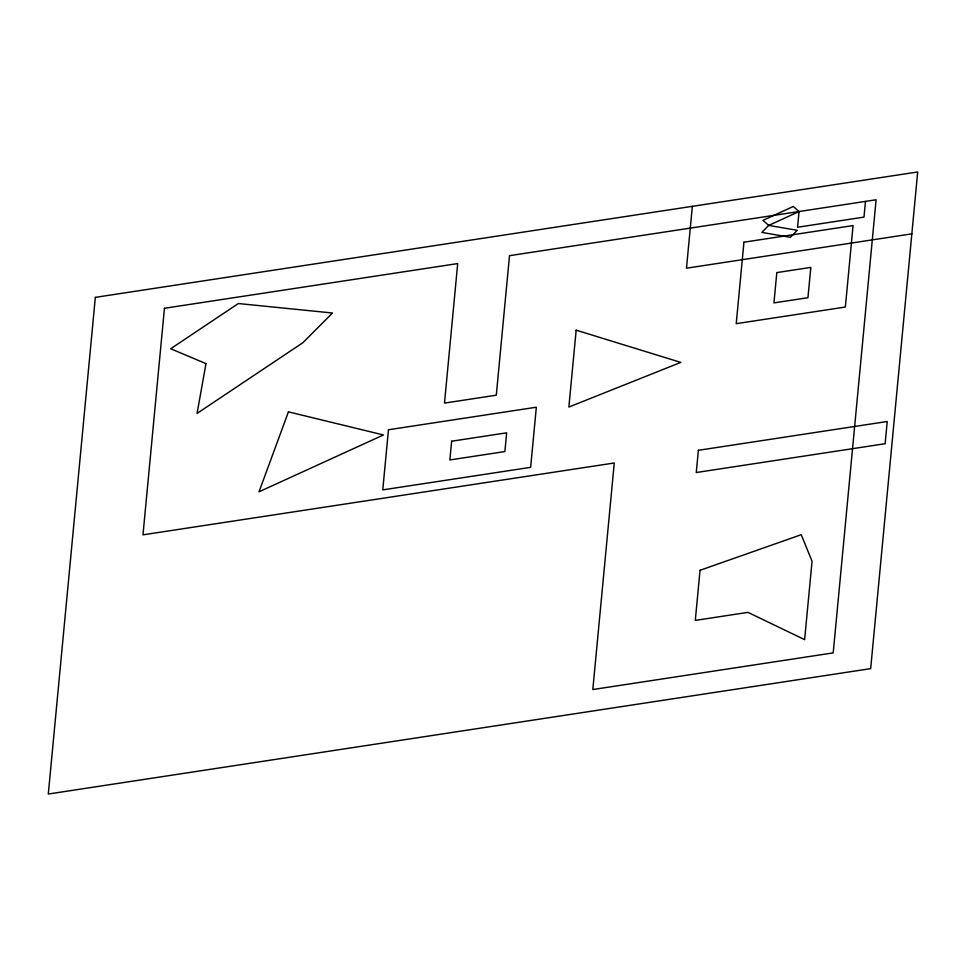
<?xml version="1.0" encoding="UTF-8"?>
<svg xmlns="http://www.w3.org/2000/svg" width="966" height="966" viewBox="0 0 966 966"><rect width="100%" height="100%" fill="white"/><g stroke="black" fill="none" stroke-linecap="round" stroke-linejoin="round"><path stroke-width="1.45" d="M692.344 206.338L686.476 268.198L911.844 233.844M799.051 211.554L768.719 225.416L761.824 232.42L790.381 237.298L797.276 230.294L768.719 225.416L762.971 220.345L793.303 206.483L799.051 211.554L797.566 227.239L863.99 217.109L865.476 201.435M95.332 297.359L48.3 794.028L870.668 668.641L917.7 171.972L95.332 297.359M164.437 308.287L142.98 534.838L614.267 462.992L592.81 689.543L833.199 652.883L876.102 199.781L509.505 255.676L496.295 395.203L444.493 403.1L457.703 263.573L164.437 308.287M388.465 429.761L382.765 489.883L530.636 467.339L536.335 407.217L388.465 429.761M451.629 441.22L449.866 459.949L504.88 451.569L506.655 432.828L451.629 441.22M576.159 330.179L568.877 407.036L680.813 362.395L576.159 330.179M698.37 450.301L696.269 472.519L885.134 443.72L887.247 421.502L698.37 450.301M700.036 570.302L695.291 620.401L747.962 612.372L804.63 639.637L812.056 561.21L801.212 534.705L700.036 570.302M743.941 242.2L736.225 323.67L845.359 307.031L853.063 225.561L743.941 242.2M776.821 272.581L773.947 302.901L807.95 297.709L810.824 267.401L776.821 272.581M205.975 363.602L197.076 413.424L302.974 342.628L332.473 313.008L238.336 303.529L170.68 348.762L205.975 363.602M288.436 411.854L259.009 491.815L383.454 434.966L288.436 411.854"/></g></svg>
